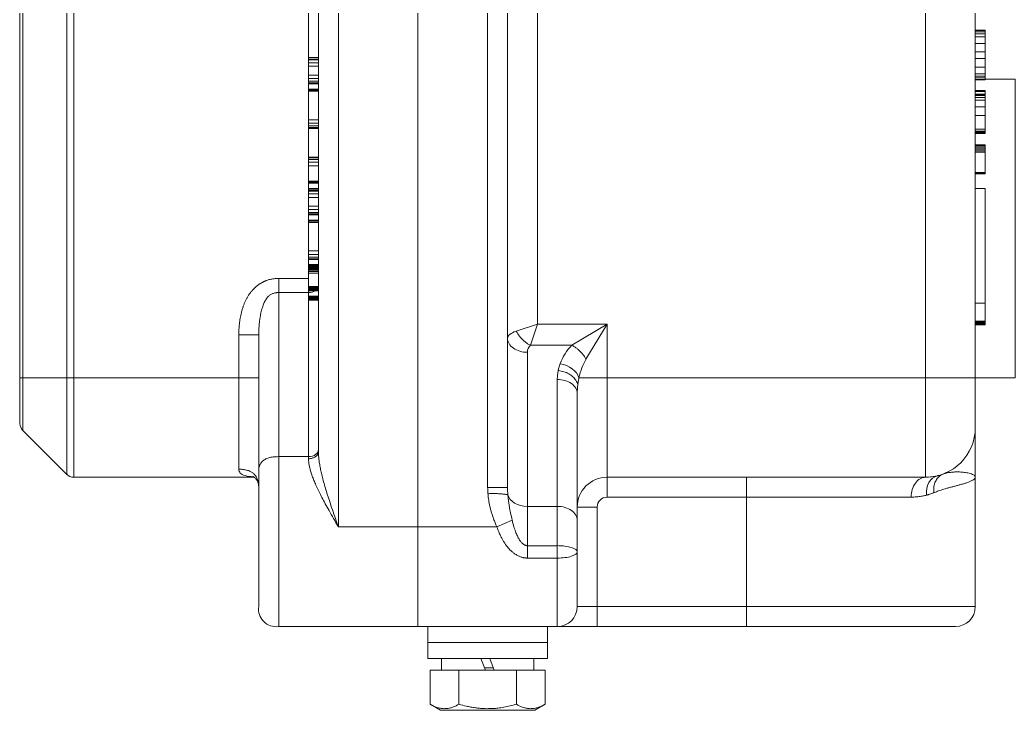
# Model space of a CAD drawing. Header units: millimetres. Extents: x -343 to 390, y -339 to 375.
# Drawn here: x -200.8 to -100.8, y -113.4 to -44 of the extents above; entities that cross this region are included whole.
import ezdxf

# ---------------------------------------------------------------- set-up
doc = ezdxf.new("R2010")
doc.units = ezdxf.units.MM
doc.linetypes.add('K5LT_THIN', pattern=[0])

# ---------------------------------------------------------------- blocks, each defined once
blk = doc.blocks.new('U9')
at = {"color": 7, "linetype": 'K5LT_THIN', "lineweight": 18}
for p, q in [((-160.78, -95), (-160.78, 95)), ((-160.78, -95), (-160.78, 95)), ((-200.78, -80), (-200.78, 80)), ((-200.49, -80), (-200.49, 80)), ((-196.07, -80), (-196.07, 80)), ((-195.37, -80), (-195.37, 80)), ((-109.78, -80), (-109.78, 80)), ((-104.78, -80), (-104.78, 50)), ((-168.78, -36), (-168.78, -95)), ((-170.78, -37.55), (-170.78, -87.45)), ((-153.78, -91.03), (-153.78, -38.94)), ((-151.78, -91.03), (-151.78, -38.94)), ((-171.78, -47.82), (-171.78, -40)), ((-148.78, -74.62), (-148.78, -43)), ((-104.78, -45.08), (-103.78, -45.08)), ((-104.78, -45.12), (-103.78, -45.12)), ((-104.78, -45.24), (-103.78, -45.24)), ((-104.78, -45.43), (-103.78, -45.43)), ((-104.78, -45.73), (-103.78, -45.73)), ((-103.78, -45.08), (-103.78, -45.12)), ((-103.78, -45.12), (-103.78, -45.24)), ((-103.78, -45.24), (-103.78, -45.43)), ((-103.78, -45.43), (-103.78, -45.73)), ((-103.78, -45.73), (-103.78, -46.4)), ((-104.78, -46.4), (-103.78, -46.4)), ((-103.78, -46.4), (-103.78, -47.24)), ((-170.78, -47.82), (-171.78, -47.82)), ((-171.78, -47.87), (-171.78, -47.82)), ((-170.78, -47.87), (-171.78, -47.87)), ((-171.78, -48.02), (-171.78, -47.87)), ((-104.78, -47.24), (-103.78, -47.24)), ((-104.78, -47.93), (-103.78, -47.93)), ((-103.78, -47.24), (-103.78, -47.93)), ((-103.78, -47.93), (-103.78, -48.79)), ((-171.78, -48.07), (-171.78, -48.02)), ((-170.78, -48.02), (-171.78, -48.02)), ((-170.78, -48.07), (-171.78, -48.07)), ((-171.78, -48.35), (-171.78, -48.07)), ((-171.78, -48.7), (-171.78, -48.35)), ((-170.78, -48.35), (-171.78, -48.35)), ((-170.78, -48.7), (-171.78, -48.7)), ((-171.78, -49.58), (-171.78, -48.7)), ((-104.78, -48.79), (-103.78, -48.79)), ((-103.78, -48.79), (-103.78, -49.45)), ((-170.78, -49.58), (-171.78, -49.58)), ((-171.78, -49.93), (-171.78, -49.58)), ((-171.78, -50.2), (-171.78, -49.93)), ((-170.78, -49.93), (-171.78, -49.93)), ((-104.78, -49.45), (-103.78, -49.45)), ((-104.78, -49.7), (-103.78, -49.7)), ((-104.78, -49.87), (-103.78, -49.87)), ((-103.78, -49.45), (-103.78, -49.7)), ((-103.78, -49.7), (-103.78, -49.87)), ((-103.78, -49.87), (-103.78, -50.03)), ((-103.78, -50), (-100.78, -50)), ((-100.78, -50), (-100.78, -80)), ((-171.78, -50.36), (-171.78, -50.2)), ((-170.78, -50.2), (-171.78, -50.2)), ((-170.78, -50.36), (-171.78, -50.36)), ((-171.78, -50.45), (-171.78, -50.36)), ((-171.78, -50.46), (-171.78, -50.45)), ((-170.78, -50.45), (-171.78, -50.45)), ((-171.78, -50.46), (-171.78, -50.46)), ((-170.78, -50.46), (-171.78, -50.46)), ((-170.78, -50.46), (-171.78, -50.46)), ((-171.78, -50.99), (-171.78, -50.46)), ((-171.78, -51), (-171.78, -50.99)), ((-170.78, -50.99), (-171.78, -50.99)), ((-104.78, -50.03), (-103.78, -50.03)), ((-104.78, -50.08), (-103.78, -50.08)), ((-103.78, -50.03), (-103.78, -50.08)), ((-171.78, -51.03), (-171.78, -51)), ((-170.78, -51), (-171.78, -51)), ((-170.78, -51.03), (-171.78, -51.03)), ((-171.78, -51.04), (-171.78, -51.03)), ((-170.78, -51.04), (-171.78, -51.04)), ((-171.78, -51.1), (-171.78, -51.04)), ((-170.78, -51.1), (-171.78, -51.1)), ((-171.78, -51.21), (-171.78, -51.1)), ((-171.78, -54.08), (-171.78, -51.21)), ((-170.78, -51.21), (-171.78, -51.21)), ((-104.78, -51.15), (-103.78, -51.15)), ((-104.78, -51.15), (-103.78, -51.15)), ((-104.78, -51.23), (-103.78, -51.23)), ((-104.78, -51.49), (-103.78, -51.49)), ((-104.78, -51.49), (-103.78, -51.49)), ((-104.78, -51.53), (-103.78, -51.53)), ((-104.78, -51.65), (-103.78, -51.65)), ((-104.78, -51.83), (-103.78, -51.83)), ((-103.78, -51.15), (-103.78, -51.23)), ((-103.78, -51.15), (-103.78, -51.15)), ((-103.78, -51.23), (-103.78, -51.49)), ((-103.78, -51.49), (-103.78, -51.53)), ((-103.78, -51.49), (-103.78, -51.49)), ((-103.78, -51.53), (-103.78, -51.65)), ((-103.78, -51.65), (-103.78, -51.83)), ((-103.78, -51.83), (-103.78, -52.12)), ((-104.78, -52.12), (-103.78, -52.12)), ((-104.78, -52.79), (-103.78, -52.79)), ((-103.78, -52.12), (-103.78, -52.79)), ((-103.78, -52.79), (-103.78, -53.65)), ((-104.78, -53.65), (-103.78, -53.65)), ((-103.78, -53.65), (-103.78, -55.02)), ((-171.78, -54.42), (-171.78, -54.08)), ((-170.78, -54.08), (-171.78, -54.08)), ((-170.78, -54.42), (-171.78, -54.42)), ((-171.78, -54.7), (-171.78, -54.42)), ((-171.78, -54.86), (-171.78, -54.7)), ((-170.78, -54.7), (-171.78, -54.7)), ((-171.78, -54.94), (-171.78, -54.86)), ((-170.78, -54.86), (-171.78, -54.86)), ((-171.78, -54.95), (-171.78, -54.94)), ((-170.78, -54.94), (-171.78, -54.94)), ((-170.78, -54.95), (-171.78, -54.95)), ((-171.78, -54.96), (-171.78, -54.95)), ((-170.78, -54.96), (-171.78, -54.96)), ((-171.78, -57.82), (-171.78, -54.96)), ((-104.78, -55.02), (-103.78, -55.02)), ((-104.78, -55.22), (-103.78, -55.22)), ((-104.78, -55.34), (-103.78, -55.34)), ((-104.78, -55.39), (-103.78, -55.39)), ((-104.78, -55.42), (-103.78, -55.42)), ((-104.78, -55.45), (-103.78, -55.45)), ((-103.78, -55.02), (-103.78, -55.22)), ((-103.78, -55.22), (-103.78, -55.34)), ((-103.78, -55.34), (-103.78, -55.39)), ((-103.78, -55.39), (-103.78, -55.42)), ((-103.78, -55.42), (-103.78, -55.45)), ((-104.78, -56.6), (-103.78, -56.6)), ((-104.78, -56.62), (-103.78, -56.62)), ((-104.78, -56.66), (-103.78, -56.66)), ((-104.78, -56.74), (-103.78, -56.74)), ((-104.78, -56.89), (-103.78, -56.89)), ((-103.78, -56.6), (-103.78, -56.62)), ((-103.78, -56.62), (-103.78, -56.66)), ((-103.78, -56.66), (-103.78, -56.74)), ((-103.78, -56.74), (-103.78, -56.89)), ((-103.78, -56.89), (-103.78, -57.04)), ((-171.78, -57.87), (-171.78, -57.82)), ((-170.78, -57.82), (-171.78, -57.82)), ((-170.78, -57.87), (-171.78, -57.87)), ((-171.78, -58.02), (-171.78, -57.87)), ((-104.78, -57.04), (-103.78, -57.04)), ((-104.78, -57.2), (-103.78, -57.2)), ((-104.78, -57.32), (-103.78, -57.32)), ((-103.78, -57.04), (-103.78, -57.2)), ((-103.78, -57.2), (-103.78, -57.32)), ((-103.78, -57.32), (-103.78, -59.39)), ((-170.78, -58.02), (-171.78, -58.02)), ((-171.78, -58.07), (-171.78, -58.02)), ((-171.78, -58.35), (-171.78, -58.07)), ((-170.78, -58.07), (-171.78, -58.07)), ((-170.78, -58.35), (-171.78, -58.35)), ((-171.78, -58.7), (-171.78, -58.35)), ((-171.78, -60.24), (-171.78, -58.7)), ((-170.78, -58.7), (-171.78, -58.7)), ((-104.78, -59.39), (-103.78, -59.39)), ((-104.78, -59.45), (-103.78, -59.45)), ((-104.78, -59.49), (-103.78, -59.49)), ((-104.78, -59.52), (-103.78, -59.52)), ((-103.78, -59.39), (-103.78, -59.45)), ((-103.78, -59.45), (-103.78, -59.49)), ((-103.78, -59.49), (-103.78, -59.52)), ((-171.78, -60.32), (-171.78, -60.24)), ((-170.78, -60.24), (-171.78, -60.24)), ((-170.78, -60.32), (-171.78, -60.32)), ((-171.78, -60.39), (-171.78, -60.32)), ((-171.78, -60.44), (-171.78, -60.39)), ((-170.78, -60.39), (-171.78, -60.39)), ((-171.78, -60.46), (-171.78, -60.44)), ((-170.78, -60.44), (-171.78, -60.44)), ((-170.78, -60.46), (-171.78, -60.46)), ((-170.78, -60.46), (-171.78, -60.46)), ((-171.78, -60.46), (-171.78, -60.46)), ((-171.78, -60.99), (-171.78, -60.46)), ((-170.78, -60.99), (-171.78, -60.99)), ((-171.78, -61.04), (-171.78, -60.99)), ((-104.78, -61), (-103.78, -61)), ((-103.78, -61), (-103.78, -72.5)), ((-170.78, -61.04), (-171.78, -61.04)), ((-171.78, -61.2), (-171.78, -61.04)), ((-171.78, -61.25), (-171.78, -61.2)), ((-170.78, -61.2), (-171.78, -61.2)), ((-171.78, -61.52), (-171.78, -61.25)), ((-170.78, -61.25), (-171.78, -61.25)), ((-170.78, -61.52), (-171.78, -61.52)), ((-171.78, -61.88), (-171.78, -61.52)), ((-170.78, -61.88), (-171.78, -61.88)), ((-171.78, -62.76), (-171.78, -61.88)), ((-170.78, -62.76), (-171.78, -62.76)), ((-171.78, -63.1), (-171.78, -62.76)), ((-170.78, -63.1), (-171.78, -63.1)), ((-171.78, -63.38), (-171.78, -63.1)), ((-170.78, -63.38), (-171.78, -63.38)), ((-171.78, -63.54), (-171.78, -63.38)), ((-171.78, -63.62), (-171.78, -63.54)), ((-170.78, -63.54), (-171.78, -63.54)), ((-170.78, -63.62), (-171.78, -63.62)), ((-171.78, -63.63), (-171.78, -63.62)), ((-170.78, -63.63), (-171.78, -63.63)), ((-171.78, -63.64), (-171.78, -63.63)), ((-170.78, -63.64), (-171.78, -63.64)), ((-171.78, -64.17), (-171.78, -63.64)), ((-171.78, -64.18), (-171.78, -64.17)), ((-170.78, -64.17), (-171.78, -64.17)), ((-170.78, -64.18), (-171.78, -64.18)), ((-171.78, -64.21), (-171.78, -64.18)), ((-171.78, -64.22), (-171.78, -64.21)), ((-170.78, -64.21), (-171.78, -64.21)), ((-171.78, -64.28), (-171.78, -64.22)), ((-170.78, -64.22), (-171.78, -64.22)), ((-170.78, -64.28), (-171.78, -64.28)), ((-171.78, -64.39), (-171.78, -64.28)), ((-170.78, -64.39), (-171.78, -64.39)), ((-171.78, -67.25), (-171.78, -64.39)), ((-170.78, -67.25), (-171.78, -67.25)), ((-171.78, -67.6), (-171.78, -67.25)), ((-170.78, -67.6), (-171.78, -67.6)), ((-171.78, -67.88), (-171.78, -67.6)), ((-171.78, -68.04), (-171.78, -67.88)), ((-170.78, -67.88), (-171.78, -67.88)), ((-171.78, -68.12), (-171.78, -68.04)), ((-170.78, -68.04), (-171.78, -68.04)), ((-170.78, -68.12), (-171.78, -68.12)), ((-171.78, -68.13), (-171.78, -68.12)), ((-171.78, -68.13), (-171.78, -68.13)), ((-170.78, -68.13), (-171.78, -68.13)), ((-170.78, -68.13), (-171.78, -68.13)), ((-171.78, -68.61), (-171.78, -68.13)), ((-171.78, -68.63), (-171.78, -68.61)), ((-170.78, -68.61), (-171.78, -68.61)), ((-171.78, -68.68), (-171.78, -68.63)), ((-170.78, -68.63), (-171.78, -68.63)), ((-171.78, -68.75), (-171.78, -68.68)), ((-170.78, -68.68), (-171.78, -68.68)), ((-170.78, -68.75), (-171.78, -68.75)), ((-171.78, -68.83), (-171.78, -68.75)), ((-171.78, -68.91), (-171.78, -68.83)), ((-170.78, -68.83), (-171.78, -68.83)), ((-170.78, -68.91), (-171.78, -68.91)), ((-171.78, -68.98), (-171.78, -68.91)), ((-170.78, -68.98), (-171.78, -68.98)), ((-171.78, -69.05), (-171.78, -68.98)), ((-171.78, -69.07), (-171.78, -69.05)), ((-170.78, -69.05), (-171.78, -69.05)), ((-170.78, -69.05), (-171.78, -69.05)), ((-171.78, -69.05), (-171.78, -69.05)), ((-171.78, -69.12), (-171.78, -69.07)), ((-170.78, -69.07), (-171.78, -69.07)), ((-170.78, -69.12), (-171.78, -69.12)), ((-171.78, -69.18), (-171.78, -69.12)), ((-171.78, -69.32), (-171.78, -69.18)), ((-170.78, -69.18), (-171.78, -69.18)), ((-171.78, -69.5), (-171.78, -69.32)), ((-170.78, -69.32), (-171.78, -69.32)), ((-171.78, -70.82), (-171.78, -69.5)), ((-170.78, -69.5), (-171.78, -69.5)), ((-171.78, -70.03), (-174.78, -70.03)), ((-174.78, -71.44), (-174.78, -70.03)), ((-171.78, -70.84), (-171.78, -70.82)), ((-170.78, -70.82), (-171.78, -70.82)), ((-170.78, -70.84), (-171.78, -70.84)), ((-171.78, -70.88), (-171.78, -70.84)), ((-171.78, -70.96), (-171.78, -70.88)), ((-170.78, -70.88), (-171.78, -70.88)), ((-171.78, -71.04), (-171.78, -70.96)), ((-170.78, -70.96), (-171.78, -70.96)), ((-171.78, -71.44), (-174.78, -71.44)), ((-174.78, -87.93), (-174.78, -71.44)), ((-170.78, -71.04), (-171.78, -71.04)), ((-171.78, -71.11), (-171.78, -71.04)), ((-171.78, -71.19), (-171.78, -71.11)), ((-170.78, -71.11), (-171.78, -71.11)), ((-170.78, -71.19), (-171.78, -71.19)), ((-171.78, -71.25), (-171.78, -71.19)), ((-171.78, -71.26), (-171.78, -71.25)), ((-170.78, -71.25), (-171.78, -71.25)), ((-170.78, -71.26), (-171.78, -71.26)), ((-171.78, -71.26), (-171.78, -71.44)), ((-171.78, -71.79), (-171.78, -71.44)), ((-170.78, -71.79), (-171.78, -71.79)), ((-171.78, -71.8), (-171.78, -71.79)), ((-171.78, -71.85), (-171.78, -71.8)), ((-170.78, -71.8), (-171.78, -71.8)), ((-170.78, -71.85), (-171.78, -71.85)), ((-171.78, -71.93), (-171.78, -71.85)), ((-170.78, -71.93), (-171.78, -71.93)), ((-171.78, -72.01), (-171.78, -71.93)), ((-170.78, -72.01), (-171.78, -72.01)), ((-171.78, -72.09), (-171.78, -72.01)), ((-171.78, -72.16), (-171.78, -72.09)), ((-170.78, -72.09), (-171.78, -72.09)), ((-170.78, -72.16), (-171.78, -72.16)), ((-171.78, -72.22), (-171.78, -72.16)), ((-170.78, -72.22), (-171.78, -72.22)), ((-170.78, -72.22), (-171.78, -72.22)), ((-171.78, -72.22), (-171.78, -72.22)), ((-171.78, -87.93), (-171.78, -72.22)), ((-104.78, -72.5), (-103.78, -72.5)), ((-103.78, -72.5), (-103.78, -74.33)), ((-150.9, -75.32), (-148.78, -74.62)), ((-149.49, -76.74), (-148.78, -74.62)), ((-148.78, -74.62), (-141.78, -74.62)), ((-145.32, -76.74), (-141.78, -74.62)), ((-143.9, -78.15), (-141.78, -74.62)), ((-141.78, -74.62), (-141.78, -80)), ((-104.78, -74.33), (-103.78, -74.33)), ((-104.78, -74.39), (-103.78, -74.39)), ((-104.78, -74.44), (-103.78, -74.44)), ((-104.78, -74.49), (-103.78, -74.49)), ((-104.78, -74.55), (-103.78, -74.55)), ((-104.78, -74.61), (-103.78, -74.61)), ((-104.78, -74.64), (-103.78, -74.64)), ((-104.78, -74.67), (-103.78, -74.67)), ((-104.78, -74.68), (-103.78, -74.68)), ((-104.78, -74.69), (-103.78, -74.69)), ((-103.78, -74.33), (-103.78, -74.39)), ((-103.78, -74.39), (-103.78, -74.44)), ((-103.78, -74.44), (-103.78, -74.49)), ((-103.78, -74.49), (-103.78, -74.55)), ((-103.78, -74.55), (-103.78, -74.61)), ((-103.78, -74.61), (-103.78, -74.64)), ((-103.78, -74.64), (-103.78, -74.67)), ((-103.78, -74.67), (-103.78, -74.68)), ((-103.78, -74.68), (-103.78, -74.69)), ((-176.78, -75.69), (-178.78, -75.69)), ((-178.78, -80), (-178.78, -75.69)), ((-176.78, -89.34), (-176.78, -75.69)), ((-149.49, -76.74), (-145.32, -76.74)), ((-149.78, -92.93), (-149.78, -77.44)), ((-200.78, -80), (-200.49, -80)), ((-200.78, -84.59), (-200.78, -80)), ((-200.49, -80), (-196.07, -80)), ((-200.49, -85.29), (-200.49, -80)), ((-196.07, -89.71), (-196.07, -80)), ((-195.37, -80), (-196.07, -80)), ((-178.78, -80), (-195.37, -80)), ((-195.37, -90), (-195.37, -80)), ((-178.78, -89.19), (-178.78, -80)), ((-176.78, -80), (-178.78, -80)), ((-144.61, -80), (-141.78, -80)), ((-141.78, -80), (-109.78, -80)), ((-141.78, -90), (-141.78, -80)), ((-109.78, -80), (-109.78, -90)), ((-104.78, -80), (-109.78, -80)), ((-104.78, -80), (-100.78, -80)), ((-104.78, -80), (-104.78, -85)), ((-146.78, -92.93), (-146.78, -80.17)), ((-144.78, -94.34), (-144.78, -81.59)), ((-104.78, -90), (-104.78, -85)), ((-200.49, -85.29), (-196.07, -89.71)), ((-171.78, -87.93), (-174.78, -87.93)), ((-174.78, -105), (-174.78, -87.93)), ((-171.78, -88.14), (-171.78, -87.93)), ((-177.23, -90), (-195.37, -90)), ((-176.78, -91.03), (-176.78, -89.34)), ((-141.78, -90), (-109.78, -90)), ((-127.78, -90), (-141.78, -90)), ((-141.78, -90), (-141.78, -92)), ((-109.78, -90), (-127.78, -90)), ((-127.78, -90), (-127.78, -92)), ((-104.78, -90), (-104.78, -103)), ((-104.78, -90), (-104.78, -90)), ((-104.78, -90), (-104.78, -90)), ((-176.78, -99.4), (-176.78, -90.6)), ((-176.78, -103), (-176.78, -91.03)), ((-153.78, -91.03), (-151.78, -91.03)), ((-141.78, -92), (-127.78, -92)), ((-127.78, -92), (-127.78, -103)), ((-127.78, -92), (-111.22, -92)), ((-149.78, -92.93), (-146.78, -92.93)), ((-149.78, -96.88), (-149.78, -92.93)), ((-146.78, -96.88), (-146.78, -92.93)), ((-142.78, -93), (-144.78, -93)), ((-142.78, -103), (-142.78, -93)), ((-160.78, -95), (-168.78, -95)), ((-160.78, -105), (-160.78, -95)), ((-152.85, -95), (-160.78, -95)), ((-160.78, -105), (-160.78, -95)), ((-152.85, -95), (-151.32, -94.32)), ((-144.78, -97.5), (-144.78, -94.34)), ((-149.78, -96.88), (-146.78, -96.88)), ((-149.78, -96.88), (-149.78, -98.13)), ((-146.78, -98.13), (-146.78, -96.88)), ((-144.78, -97.5), (-144.78, -103)), ((-144.78, -97.5), (-144.78, -103)), ((-144.78, -98), (-144.78, -97.5)), ((-144.78, -98), (-144.78, -97.5)), ((-144.78, -97.5), (-144.78, -98)), ((-144.78, -97.5), (-144.78, -98)), ((-149.78, -98.13), (-146.78, -98.13)), ((-146.78, -98.13), (-146.78, -105)), ((-176.78, -103), (-176.78, -100.66)), ((-144.78, -103), (-142.78, -103)), ((-142.78, -105), (-142.78, -103)), ((-142.78, -103), (-127.78, -103)), ((-127.78, -103), (-127.78, -105)), ((-127.78, -103), (-104.78, -103)), ((-168.78, -105), (-174.78, -105)), ((-160.78, -105), (-168.78, -105)), ((-146.78, -105), (-160.78, -105)), ((-159.78, -106.6), (-159.78, -105)), ((-159.78, -105), (-153.78, -105)), ((-153.78, -105), (-147.78, -105)), ((-147.78, -106.6), (-147.78, -105)), ((-142.78, -105), (-146.78, -105)), ((-142.78, -105), (-127.78, -105)), ((-127.78, -105), (-106.78, -105)), ((-159.78, -108.2), (-159.78, -106.6)), ((-159.78, -106.6), (-153.78, -106.6)), ((-159.78, -106.6), (-153.78, -106.6)), ((-153.78, -106.6), (-147.78, -106.6)), ((-153.78, -106.6), (-147.78, -106.6)), ((-147.78, -108.2), (-147.78, -106.6)), ((-159.78, -108.2), (-153.78, -108.2)), ((-158.43, -109.4), (-158.43, -108.2)), ((-154.45, -108.2), (-154.01, -109.4)), ((-153.78, -108.2), (-147.78, -108.2)), ((-153.55, -108.2), (-153.12, -109.4)), ((-149.13, -109.4), (-149.13, -108.2)), ((-159.56, -109.4), (-159.56, -112.81)), ((-156.67, -109.4), (-159.56, -109.4)), ((-156.67, -109.4), (-156.67, -112.81)), ((-150.89, -109.4), (-156.67, -109.4)), ((-154.1, -109.15), (-153.21, -109.15)), ((-148.01, -109.4), (-150.89, -109.4)), ((-150.89, -109.4), (-150.89, -112.81)), ((-148.01, -109.4), (-148.01, -112.81)), ((-159.56, -112.81), (-158.53, -113.4)), ((-148.01, -112.81), (-149.03, -113.4)), ((-158.53, -113.4), (-149.03, -113.4))]:
    blk.add_line(p, q, dxfattribs=at)
for centre, radius, start, end in [((-148.78, -77.44), 1, 135, 180), ((-141.78, -80.27), 5, 135, 160.2901), ((-199.78, -84.59), 1, 180, 225), ((-109.78, -85), 5, 270, 0), ((-195.37, -89), 1, 225, 270), ((-141.78, -93), 3, 90, 179.9996), ((-109.78, -85), 5, 270, 283.7231), ((-109.78, -85), 5, 283.7231, 290.7022), ((-105.94, -90), 1.16, 359.9699, 0.0253), ((-141.78, -93), 1, 90, 180), ((-175.03, -103.25), 1.77, 171.8699, 278.1301), ((-175.03, -103.25), 1.77, 171.8699, 278.1301), ((-146.78, -103), 2, 270, 0), ((-146.78, -103), 2, 270, 0), ((-106.78, -103), 2, 270, 0), ((-168.78, -103), 2, 268.2739, 270)]:
    blk.add_arc(centre, radius, start, end, dxfattribs=at)
for centre, major_axis, ratio, start_param, end_param in [((-171.78, -70.74), (1, 0), 0.70711, 4.71239, 5.45386), ((-148.78, -76.03), (-3, 0), 0.33333, 5.49779, 6.28319), ((-149.78, -76.03), (2, 0), 0.70711, 3.14159, 4.71239), ((-146.49, -80), (-1.88, 0.67), 0.68546, 3.62319, 4.95319), ((-141.78, -81.69), (0, -5), 0.6, 3.92699, 4.36839), ((-146.78, -81.59), (2, 0), 0.70711, 0, 1.5708), ((-171.78, -87.22), (1, 0), 0.70711, 4.71239, 6.28319), ((-109.78, -92), (0, 2), 0.72, 0, 1.5708), ((-108.12, -91.8), (0.47, -1.94), 0.77763, 3.14159, 4.52473), ((-149.78, -91.51), (2, 0), 0.70711, 3.3138, 4.71239), ((-146.78, -94.34), (2, 0), 0.70711, 0, 1.5708), ((-146.78, -97.5), (2, 0), 0.3125, 0, 1.5708), ((-146.78, -97.5), (2, 0), 0.3125, 4.71239, 6.28319)]:
    blk.add_ellipse(centre, major_axis=major_axis, ratio=ratio, start_param=start_param, end_param=end_param, dxfattribs=at)
for points, knots in [([(-178.78, -75.69), (-178.78, -75.65), (-178.78, -75.6), (-178.78, -75.51), (-178.78, -75.47), (-178.78, -75.34), (-178.77, -75.25), (-178.77, -75.07), (-178.76, -74.98), (-178.75, -74.79), (-178.74, -74.69), (-178.71, -74.41), (-178.68, -74.22), (-178.62, -73.84), (-178.58, -73.64), (-178.5, -73.34), (-178.47, -73.24), (-178.41, -73.02), (-178.37, -72.92), (-178.3, -72.72), (-178.27, -72.63), (-178.19, -72.45), (-178.15, -72.35), (-178.06, -72.18), (-178.02, -72.1), (-177.96, -71.98), (-177.93, -71.94), (-177.88, -71.85), (-177.86, -71.81), (-177.81, -71.74), (-177.79, -71.7), (-177.74, -71.63), (-177.72, -71.6), (-177.67, -71.52), (-177.64, -71.49), (-177.59, -71.42), (-177.56, -71.38), (-177.51, -71.32), (-177.48, -71.29), (-177.43, -71.22), (-177.4, -71.19), (-177.35, -71.14), (-177.32, -71.11), (-177.26, -71.05), (-177.24, -71.02), (-177.18, -70.96), (-177.15, -70.94), (-177.1, -70.89), (-177.08, -70.88), (-177.05, -70.85), (-177.04, -70.84), (-177.01, -70.81), (-176.98, -70.79), (-176.92, -70.74), (-176.89, -70.72), (-176.83, -70.67), (-176.8, -70.65), (-176.74, -70.61), (-176.71, -70.59), (-176.65, -70.55), (-176.62, -70.53), (-176.56, -70.5), (-176.53, -70.48), (-176.47, -70.44), (-176.44, -70.43), (-176.38, -70.4), (-176.35, -70.38), (-176.29, -70.35), (-176.26, -70.34), (-176.21, -70.31), (-176.18, -70.3), (-176.11, -70.27), (-176.07, -70.26), (-175.99, -70.23), (-175.95, -70.22), (-175.85, -70.18), (-175.79, -70.16), (-175.66, -70.13), (-175.6, -70.12), (-175.49, -70.09), (-175.43, -70.08), (-175.33, -70.07), (-175.29, -70.06), (-175.18, -70.05), (-175.11, -70.04), (-175, -70.03), (-174.95, -70.03), (-174.89, -70.03), (-174.87, -70.03), (-174.82, -70.03), (-174.8, -70.03), (-174.78, -70.03)], [2.02979, 2.02979, 2.02979, 2.02979, 2.49097, 2.49097, 2.96838, 2.96838, 3.93998, 3.93998, 4.97113, 4.97113, 5.99214, 5.99214, 8.05992, 8.05992, 10.1524, 10.1524, 11.30672, 11.30672, 12.4678, 12.4678, 13.48033, 13.48033, 14.50476, 14.50476, 15.43143, 15.43143, 15.90118, 15.90118, 16.3761, 16.3761, 16.79442, 16.79442, 17.21812, 17.21812, 17.64822, 17.64822, 18.08567, 18.08567, 18.46599, 18.46599, 18.85365, 18.85365, 19.23028, 19.23028, 19.61595, 19.61595, 19.98375, 19.98375, 20.22941, 20.22941, 20.33877, 20.33877, 20.68744, 20.68744, 21.02538, 21.02538, 21.36774, 21.36774, 21.7007, 21.7007, 22.01659, 22.01659, 22.32549, 22.32549, 22.63584, 22.63584, 22.94061, 22.94061, 23.21692, 23.21692, 23.48976, 23.48976, 23.87091, 23.87091, 24.24764, 24.24764, 24.84934, 24.84934, 25.41556, 25.41556, 25.9431, 25.9431, 26.34705, 26.34705, 27.00859, 27.00859, 27.42284, 27.42284, 27.63058, 27.63058, 27.83728, 27.83728, 27.83728, 27.83728]), ([(-176.78, -75.69), (-176.78, -75.59), (-176.78, -75.42), (-176.77, -75.19), (-176.76, -74.98), (-176.75, -74.8), (-176.73, -74.63), (-176.72, -74.46), (-176.69, -74.26), (-176.66, -74.03), (-176.62, -73.77), (-176.56, -73.48), (-176.5, -73.21), (-176.42, -72.95), (-176.35, -72.73), (-176.27, -72.52), (-176.18, -72.34), (-176.09, -72.17), (-175.98, -72.01), (-175.87, -71.88), (-175.75, -71.76), (-175.63, -71.67), (-175.5, -71.6), (-175.37, -71.54), (-175.24, -71.5), (-175.12, -71.47), (-175.03, -71.46), (-174.95, -71.45), (-174.87, -71.44), (-174.82, -71.44), (-174.78, -71.44)], [0, 0, 0, 0, 1.45423, 2.7406, 3.85911, 4.79547, 5.71751, 6.66076, 7.73975, 9.01201, 10.62188, 12.33779, 14.12293, 15.68757, 17.16327, 18.51673, 19.81111, 21.05469, 22.26171, 23.43191, 24.52628, 25.5052, 26.41558, 27.32245, 28.22599, 29.00554, 29.58368, 29.99823, 30.4133, 31, 31, 31, 31]), ([(-149.49, -76.74), (-149.58, -76.69), (-149.76, -76.59), (-150, -76.41), (-150.22, -76.22), (-150.42, -76.02), (-150.6, -75.81), (-150.76, -75.58), (-150.86, -75.41), (-150.9, -75.32)], [0, 0, 0, 0, 1.63177, 3.1152, 4.4292, 5.78177, 7.09259, 8.38275, 10, 10, 10, 10]), ([(-145.32, -76.74), (-145.22, -76.78), (-145.05, -76.89), (-144.8, -77.06), (-144.58, -77.25), (-144.39, -77.45), (-144.21, -77.66), (-144.04, -77.89), (-143.95, -78.06), (-143.9, -78.15)], [0, 0, 0, 0, 1.63175, 3.11514, 4.42913, 5.78166, 7.09246, 8.3826, 10, 10, 10, 10]), ([(-146.69, -79.28), (-146.68, -79.26), (-146.68, -79.24), (-146.66, -79.15), (-146.64, -79.08), (-146.6, -78.93), (-146.58, -78.85), (-146.53, -78.72), (-146.51, -78.65), (-146.49, -78.59)], [-0.16631, -0.16631, -0.16631, -0.16631, 0, 0, 0.68548, 0.68548, 1.37801, 1.37801, 2, 2, 2, 2]), ([(-146.78, -80.17), (-146.78, -80.1), (-146.78, -80.02), (-146.77, -79.88), (-146.77, -79.8), (-146.75, -79.66), (-146.74, -79.59), (-146.72, -79.46), (-146.71, -79.4), (-146.69, -79.31), (-146.69, -79.3), (-146.69, -79.28)], [0, 0, 0, 0, 0.52709, 0.52709, 1.05708, 1.05708, 1.52683, 1.52683, 2, 2, 2.13008, 2.13008, 2.13008, 2.13008]), ([(-144.72, -80.71), (-144.74, -80.63), (-144.78, -80.48), (-144.9, -80.26), (-145.04, -80.07), (-145.21, -79.9), (-145.4, -79.74), (-145.62, -79.6), (-145.86, -79.49), (-146.11, -79.39), (-146.39, -79.32), (-146.58, -79.29), (-146.69, -79.28)], [0, 0, 0, 0, 1.53201, 2.91942, 4.15523, 5.4215, 6.67136, 7.90934, 9.14589, 10.35918, 11.59853, 13, 13, 13, 13]), ([(-144.72, -80.71), (-144.72, -80.65), (-144.7, -80.54), (-144.68, -80.38), (-144.64, -80.2), (-144.62, -80.08), (-144.61, -80)], [0, 0, 0, 0, 1.81741, 3.41347, 4.78816, 7, 7, 7, 7]), ([(-171.78, -88.14), (-171.71, -88.14), (-171.59, -88.13), (-171.41, -88.09), (-171.26, -88.04), (-171.13, -87.97), (-171.01, -87.89), (-170.92, -87.8), (-170.84, -87.7), (-170.79, -87.58), (-170.78, -87.5), (-170.78, -87.45)], [0, 0, 0, 0, 1.56035, 2.92166, 4.1377, 5.38602, 6.67166, 7.93968, 9.21288, 10.46024, 12, 12, 12, 12]), ([(-170.78, -87.45), (-170.78, -87.59), (-170.77, -87.88), (-170.73, -88.31), (-170.66, -88.75), (-170.57, -89.23), (-170.45, -89.75), (-170.3, -90.32), (-170.13, -90.94), (-169.92, -91.62), (-169.67, -92.4), (-169.39, -93.25), (-169.08, -94.14), (-168.88, -94.72), (-168.78, -95)], [0, 0, 0, 0, 0.94231, 1.85392, 2.73218, 3.7142, 4.75348, 5.88225, 7.11258, 8.43833, 9.86706, 11.64222, 13.36559, 15, 15, 15, 15]), ([(-171.78, -88.14), (-171.78, -88.25), (-171.77, -88.48), (-171.71, -88.82), (-171.63, -89.18), (-171.52, -89.57), (-171.37, -89.99), (-171.19, -90.44), (-170.97, -90.94), (-170.72, -91.47), (-170.42, -92.05), (-170.09, -92.68), (-169.7, -93.38), (-169.26, -94.16), (-168.95, -94.71), (-168.78, -95)], [0, 0, 0, 0, 0.87868, 1.74352, 2.58889, 3.53359, 4.52046, 5.58666, 6.71781, 7.96465, 9.2751, 10.72637, 12.25344, 14.04354, 16, 16, 16, 16]), ([(-178.78, -89.19), (-178.69, -89.19), (-178.53, -89.2), (-178.3, -89.22), (-178.1, -89.26), (-177.91, -89.3), (-177.74, -89.37), (-177.58, -89.44), (-177.45, -89.52), (-177.33, -89.61), (-177.22, -89.71), (-177.13, -89.82), (-177.04, -89.94), (-176.96, -90.09), (-176.9, -90.24), (-176.85, -90.41), (-176.81, -90.6), (-176.79, -90.81), (-176.78, -90.96), (-176.78, -91.03)], [0, 0, 0, 0, 1.63344, 3.04974, 4.27033, 5.45067, 6.59076, 7.65675, 8.66464, 9.61442, 10.52159, 11.44912, 12.44073, 13.49955, 14.63066, 15.81395, 17.04199, 18.44521, 20, 20, 20, 20]), ([(-176.78, -91.03), (-176.79, -90.96), (-176.79, -90.89), (-176.8, -90.75), (-176.81, -90.68), (-176.85, -90.54), (-176.87, -90.47), (-176.93, -90.35), (-176.96, -90.29), (-177.04, -90.18), (-177.08, -90.13), (-177.15, -90.06), (-177.19, -90.03), (-177.23, -90), (-177.23, -90), (-177.28, -89.97), (-177.31, -89.95), (-177.36, -89.93), (-177.37, -89.92), (-177.38, -89.92)], [0.00619, 0.00619, 0.00619, 0.00619, 6.18826, 6.18826, 12.14792, 12.14792, 17.81983, 17.81983, 23.25232, 23.25232, 28.49922, 28.49922, 33.20267, 33.20267, 33.67713, 33.67713, 38.94582, 38.94582, 44, 44, 44, 44]), ([(-108.95, -91.55), (-108.96, -91.43), (-108.97, -91.22), (-108.94, -90.92), (-108.88, -90.66), (-108.79, -90.42), (-108.67, -90.21), (-108.53, -90.03), (-108.38, -89.88), (-108.2, -89.76), (-108.08, -89.7), (-108.01, -89.68)], [0, 0, 0, 0, 1.65013, 3.13952, 4.44428, 5.77085, 7.07522, 8.33862, 9.56323, 10.76947, 12, 12, 12, 12]), ([(-104.78, -90), (-104.78, -90.05), (-104.82, -90.15), (-105, -90.28), (-105.24, -90.4), (-105.53, -90.52), (-105.87, -90.63), (-106.22, -90.73), (-106.55, -90.82), (-106.87, -90.9), (-107.19, -90.99), (-107.49, -91.07), (-107.79, -91.15), (-108.07, -91.24), (-108.33, -91.32), (-108.57, -91.41), (-108.77, -91.48), (-108.89, -91.53), (-108.95, -91.55)], [0, 0, 0, 0, 2.33531, 4.41066, 6.1563, 7.93977, 9.5553, 10.97859, 12.1403, 13.19873, 14.19975, 15.11822, 15.96481, 16.73104, 17.42884, 18.09225, 18.60849, 19, 19, 19, 19]), ([(-108.6, -89.86), (-108.6, -89.86), (-108.6, -89.86), (-108.6, -89.86), (-108.6, -89.86), (-108.59, -89.86), (-108.59, -89.86), (-108.59, -89.86), (-108.59, -89.86), (-108.59, -89.86), (-108.59, -89.86), (-108.59, -89.86), (-108.59, -89.86), (-108.58, -89.85), (-108.58, -89.85), (-108.57, -89.85), (-108.57, -89.85), (-108.55, -89.85), (-108.54, -89.84), (-108.52, -89.84), (-108.51, -89.84), (-108.48, -89.83), (-108.46, -89.82), (-108.44, -89.82)], [0.0001, 0.0001, 0.0001, 0.0001, 0.005, 0.005, 0.00968, 0.00968, 0.02, 0.02, 0.04, 0.04, 0.08, 0.08, 0.16, 0.16, 0.31999, 0.31999, 0.63998, 0.63998, 1.23998, 1.23998, 1.83998, 1.83998, 3, 3, 3, 3]), ([(-104.78, -90), (-104.78, -90), (-104.78, -90), (-104.78, -89.99), (-104.78, -89.99), (-104.78, -89.99), (-104.78, -89.99), (-104.78, -89.98), (-104.78, -89.98), (-104.78, -89.98), (-104.78, -89.97), (-104.79, -89.96), (-104.79, -89.94), (-104.81, -89.9), (-104.86, -89.83), (-104.97, -89.75), (-105.15, -89.67), (-105.38, -89.6), (-105.62, -89.55), (-105.86, -89.51), (-106.11, -89.49), (-106.36, -89.47), (-106.59, -89.47), (-106.81, -89.47), (-107, -89.48), (-107.17, -89.5), (-107.38, -89.52), (-107.56, -89.55), (-107.74, -89.59), (-107.88, -89.63), (-107.97, -89.66), (-108.01, -89.68)], [0, 0, 0, 0, 0.11283, 0.20937, 0.2811, 0.32803, 0.40478, 0.47691, 0.56339, 0.67541, 0.85359, 1.1386, 1.68683, 2.77191, 4.77886, 7.75062, 10.95481, 13.87279, 16.23582, 18.34084, 20.32098, 22.09003, 23.70582, 25.07333, 26.23765, 27.29325, 28.22004, 29.8113, 30.5324, 31.24932, 32, 32, 32, 32]), ([(-153.76, -91.6), (-153.77, -91.5), (-153.77, -91.42), (-153.78, -91.23), (-153.78, -91.13), (-153.78, -91.03)], [0, 0, 0, 0, 0.90676, 0.90676, 2, 2, 2, 2]), ([(-153.76, -91.6), (-153.65, -91.62), (-153.45, -91.62), (-153.17, -91.63), (-152.92, -91.64), (-152.69, -91.66), (-152.47, -91.67), (-152.26, -91.69), (-152.08, -91.7), (-151.93, -91.72), (-151.82, -91.74), (-151.77, -91.75), (-151.75, -91.76)], [0, 0, 0, 0, 1.41364, 2.69774, 3.84682, 5.03336, 6.23565, 7.4842, 8.77635, 10.08278, 11.49744, 13, 13, 13, 13]), ([(-152.85, -95), (-152.89, -94.9), (-152.94, -94.8), (-153.01, -94.62), (-153.04, -94.55), (-153.09, -94.41), (-153.12, -94.34), (-153.17, -94.2), (-153.2, -94.13), (-153.25, -93.99), (-153.27, -93.92), (-153.32, -93.78), (-153.34, -93.71), (-153.4, -93.54), (-153.43, -93.43), (-153.49, -93.22), (-153.51, -93.11), (-153.57, -92.89), (-153.59, -92.77), (-153.64, -92.54), (-153.66, -92.42), (-153.69, -92.21), (-153.71, -92.1), (-153.73, -91.98), (-153.73, -91.96), (-153.74, -91.83), (-153.75, -91.72), (-153.76, -91.6)], [3.96656, 3.96656, 3.96656, 3.96656, 4.46765, 4.46765, 4.8067, 4.8067, 5.14175, 5.14175, 5.47292, 5.47292, 5.80026, 5.80026, 6.11261, 6.11261, 6.59794, 6.59794, 7.07508, 7.07508, 7.58177, 7.58177, 8.08002, 8.08002, 8.51473, 8.51473, 8.60747, 8.60747, 9.05452, 9.05452, 9.05452, 9.05452]), ([(-151.32, -94.32), (-151.37, -94.06), (-151.47, -93.61), (-151.59, -93.02), (-151.66, -92.56), (-151.71, -92.16), (-151.74, -91.9), (-151.75, -91.76)], [0, 0, 0, 0, 2.31094, 4.16321, 5.47343, 6.64102, 8, 8, 8, 8]), ([(-111.22, -92), (-111.04, -92), (-110.69, -91.98), (-110.24, -91.92), (-109.91, -91.86), (-109.75, -91.82), (-109.69, -91.8)], [0, 0, 0, 0, 2.29864, 4.59729, 6.15284, 7, 7, 7, 7]), ([(-108.95, -91.55), (-109.02, -91.58), (-109.15, -91.63), (-109.32, -91.69), (-109.44, -91.73), (-109.53, -91.76), (-109.61, -91.78), (-109.67, -91.79), (-109.69, -91.8)], [0, 0, 0, 0, 2.76867, 4.84905, 6.24114, 7.15679, 8.07641, 9, 9, 9, 9]), ([(-152.85, -95), (-152.79, -95.16), (-152.68, -95.45), (-152.5, -95.85), (-152.34, -96.18), (-152.18, -96.45), (-152.03, -96.69), (-151.87, -96.91), (-151.72, -97.09), (-151.59, -97.24), (-151.46, -97.38), (-151.33, -97.49), (-151.21, -97.59), (-151.07, -97.69), (-150.93, -97.78), (-150.78, -97.87), (-150.63, -97.94), (-150.49, -98), (-150.36, -98.04), (-150.23, -98.08), (-150.11, -98.1), (-150.01, -98.11), (-149.9, -98.12), (-149.82, -98.13), (-149.78, -98.13)], [0, 0, 0, 0, 2.90118, 5.38842, 7.36881, 9.14669, 10.73613, 12.22256, 13.53949, 14.68691, 15.62049, 16.56658, 17.41798, 18.247, 19.14921, 20.04755, 20.92154, 21.63021, 22.30133, 22.93478, 23.47194, 23.97399, 24.42611, 25, 25, 25, 25]), ([(-151.32, -94.32), (-151.29, -94.45), (-151.22, -94.7), (-151.13, -95.03), (-151.03, -95.32), (-150.94, -95.57), (-150.85, -95.79), (-150.75, -95.99), (-150.66, -96.16), (-150.57, -96.31), (-150.48, -96.43), (-150.4, -96.53), (-150.32, -96.62), (-150.23, -96.69), (-150.14, -96.76), (-150.04, -96.82), (-149.94, -96.86), (-149.85, -96.87), (-149.8, -96.88), (-149.78, -96.88)], [0, 0, 0, 0, 2.47978, 4.64617, 6.37358, 7.99118, 9.47358, 10.80458, 12.03627, 13.13953, 14.13552, 14.97214, 15.70627, 16.44458, 17.2135, 18.02939, 18.86913, 19.53751, 20, 20, 20, 20]), ([(-168.84, -105), (-168.84, -105), (-168.84, -105), (-168.84, -105), (-168.84, -105), (-168.84, -105), (-168.84, -105), (-168.84, -105), (-168.84, -105), (-168.84, -105), (-168.84, -105), (-168.83, -105), (-168.83, -105), (-168.83, -105), (-168.83, -105), (-168.82, -105), (-168.82, -105), (-168.81, -105), (-168.81, -105), (-168.81, -105), (-168.8, -105), (-168.8, -105), (-168.8, -105), (-168.8, -105), (-168.8, -105), (-168.8, -105), (-168.8, -105), (-168.8, -105), (-168.8, -105), (-168.8, -105), (-168.8, -105), (-168.79, -105), (-168.79, -105), (-168.79, -105), (-168.79, -105), (-168.78, -105), (-168.78, -105), (-168.78, -105)], [233.45808, 233.45808, 233.45808, 233.45808, 235.05154, 235.05154, 275.86034, 275.86034, 288.49888, 288.49888, 313.77595, 313.77595, 347.09275, 347.09275, 390.31857, 390.31857, 476.77022, 476.77022, 637.03489, 637.03489, 694.18046, 694.18046, 751.32603, 751.32603, 757.41986, 757.41986, 763.13113, 763.13113, 771.14341, 771.14341, 787.16797, 787.16797, 812.23148, 812.23148, 867.03488, 867.03488, 921.83829, 921.83829, 953, 953, 953, 953]), ([(-159.56, -112.81), (-159.36, -112.92), (-159.08, -113.06), (-158.74, -113.17), (-158.52, -113.22), (-158.34, -113.25), (-158.16, -113.26), (-157.97, -113.25), (-157.75, -113.23), (-157.5, -113.18), (-157.14, -113.06), (-156.85, -112.91), (-156.67, -112.81)], [0, 0, 0, 0, 2.66649, 3.81043, 4.70044, 5.50384, 6.29435, 7.03884, 8.09101, 9.12096, 10.45494, 13, 13, 13, 13]), ([(-156.67, -112.81), (-156.41, -112.88), (-156.03, -112.98), (-155.47, -113.1), (-155.03, -113.17), (-154.61, -113.22), (-154.23, -113.25), (-153.88, -113.26), (-153.54, -113.25), (-153.17, -113.24), (-152.71, -113.2), (-151.93, -113.08), (-151.31, -112.93), (-150.89, -112.81)], [0, 0, 0, 0, 1.89648, 2.8716, 4.10353, 5.06202, 5.92722, 6.77853, 7.58029, 8.33914, 9.45577, 10.90586, 14, 14, 14, 14]), ([(-150.89, -112.81), (-150.7, -112.92), (-150.42, -113.06), (-150.08, -113.17), (-149.86, -113.22), (-149.68, -113.25), (-149.5, -113.26), (-149.31, -113.25), (-149.09, -113.23), (-148.84, -113.18), (-148.48, -113.06), (-148.19, -112.91), (-148.01, -112.81)], [0, 0, 0, 0, 2.66649, 3.81043, 4.70044, 5.50384, 6.29435, 7.03884, 8.09101, 9.12096, 10.45494, 13, 13, 13, 13])]:
    blk.add_open_spline(points, degree=3, knots=knots, dxfattribs=at)
for points, degree in [([(-144.78, -81.59), (-144.78, -81.3), (-144.76, -81.01), (-144.72, -80.71)], 3), ([(-176.78, -89.34), (-176.78, -87.93), (-174.78, -87.93)], 2), ([(-178.78, -89.19), (-178.77, -89.34), (-178.7, -89.61), (-178.2, -89.86), (-177.63, -89.94), (-177.29, -89.96)], 3), ([(-151.75, -91.76), (-151.77, -91.52), (-151.78, -91.27), (-151.78, -91.03)], 3)]:
    blk.add_open_spline(points, degree=degree, dxfattribs=at)
blk = doc.blocks.new('U0')
blk.add_blockref('U9', (0, 0))

msp = doc.modelspace()

# ---------------------------------------------------------------- block references
msp.add_blockref('U0', (0, 0))

doc.saveas('drawing.dxf')
